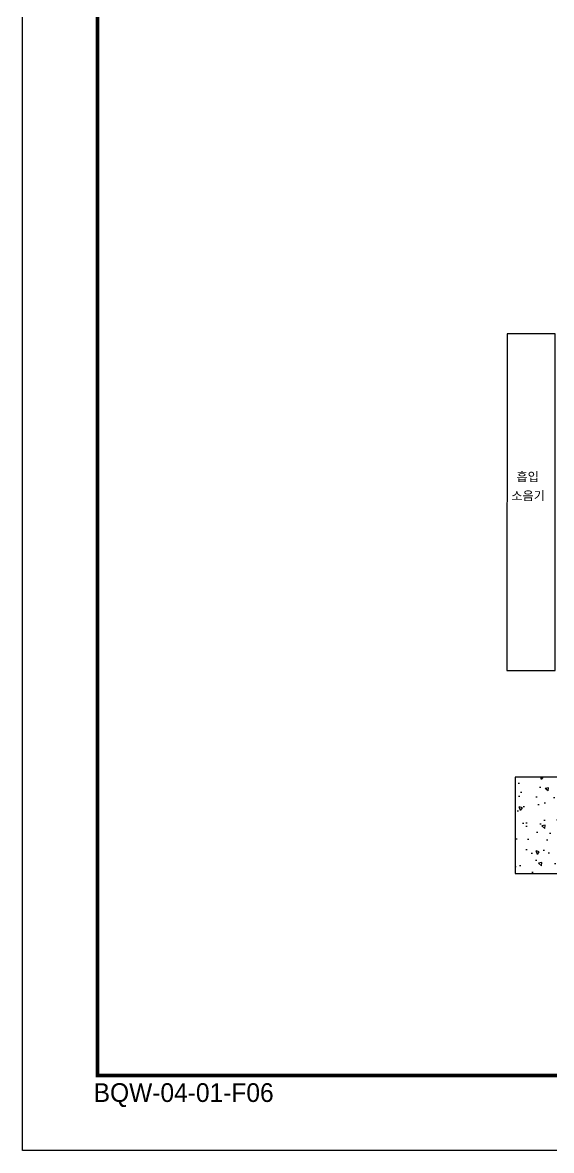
# Model space of a CAD drawing. Header units: millimetres. Extents: x 2760 to 22374, y 2628 to 16497.
# Drawn here: x 2760 to 6053, y 2628 to 9654 of the extents above; entities that cross this region are included whole.
import ezdxf
from ezdxf.enums import TextEntityAlignment as Align

# ---------------------------------------------------------------- set-up
doc = ezdxf.new("R2010")
doc.units = ezdxf.units.MM
doc.layers.get('DEFPOINTS').update_dxf_attribs({"color": 140})
for name, color, linetype in [('2.위생-급수', 5, 'Continuous'), ('냉각탑_form', 1, 'Continuous'), ('냉각탑_text', 3, 'Continuous')]:
    doc.layers.add(name, color=color, linetype=linetype)
doc.styles.add('돋움', font='Dotum.ttf', dxfattribs={"width": 0.8})

# ---------------------------------------------------------------- blocks, each defined once
blk = doc.blocks.new('냉각탑form')
at = {"layer": 'DEFPOINTS'}
blk.add_lwpolyline([(0, 297.07), (420.1, 297.07), (420.1, 0), (0, 0)], close=True, dxfattribs=at)
at = {"layer": '냉각탑_form', "const_width": 0.5}
blk.add_lwpolyline([(10, 287.07), (10, 10), (410.1, 10), (410.1, 287.07)], close=True, dxfattribs=at)
at = {"layer": '냉각탑_form', "style": '돋움'}
blk.add_text('BQW-04-01-F06', height=2.5006, dxfattribs=at).set_placement((9.48, 6.47))

msp = doc.modelspace()

# ---------------------------------------------------------------- hatches: boundary and pattern name
h = msp.add_hatch()
h.set_pattern_fill('AR-CONC', color=8, scale=1.28, angle=90)
h.set_pattern_definition([(140, (-15019.24, 6261.12), (20.402, 233.1964), [24.384, -268.224]), (85, (-15019.24, 6261.12), (-244.5528, -45.1116), [19.5072, -214.58]), (190.4514, (-15017.54, 6280.56), (-224.1507, 188.0848), [20.7232, -227.9555]), (136.1842, (-15084.26, 6261.12), (53.8142, 346.9812), [36.576, -402.336]), (186.6356, (-15079.78, 6290.04), (-316.7054, 303.8773), [31.085, -341.9336]), (81.1842, (-15084.26, 6261.12), (-316.7054, 303.8773), [29.2608, -321.8685]), (111, (-15068, 6293.64), (130.8995, 194.0664), [24.384, -268.224]), (56, (-15068, 6293.64), (-235.7606, 79.1066), [19.5072, -214.5792]), (161.4514, (-15057.1, 6309.8), (-104.8611, 273.173), [20.7232, -227.9551]), (127.5, (-15019.24, 6261.125), (-108.23045, 3.9534), [0, -211.97824, 0, -217.8304, 0, -215.392]), (97.5, (-15019.24, 6261.12), (-128.23114, 85.52917), [0, -124.19584, 0, -207.10144, 0, -82.0928]), (57.5, (-15019.24, 6188.62), (7.3328, 173.55596), [0, -81.28, 0, -253.5936, 0, -336.4992]), (47.5, (-15019.24, 6156.11), (-32.5459, 189.60535), [0, -105.664, 0, -168.4122, 0, -238.9632])])
h.paths.add_polyline_path([(5826.136, 4953.687), (5826.136, 4353.687), (10926.136, 4353.687), (10926.136, 4953.687)])

# ---------------------------------------------------------------- linework, layer by layer
at = {"color": 8}
msp.add_lwpolyline([(5826.136, 4953.687), (5826.136, 4353.687), (10926.136, 4353.687), (10926.136, 4953.687)], close=True, dxfattribs=at)
at = {"layer": '2.위생-급수', "color": 4}
msp.add_lwpolyline([(6076.145, 7715.689), (5776.145, 7715.689), (5774.872, 5617.716), (6074.872, 5617.716)], close=True, dxfattribs=at)

# ---------------------------------------------------------------- block references
at = {"layer": '냉각탑_form', "xscale": 46.6879607252911, "yscale": 46.6879607252911, "zscale": 46.6879607252911}
msp.add_blockref('냉각탑form', (2760.466, 2627.731), dxfattribs=at)

# ---------------------------------------------------------------- texts
at = {"layer": '냉각탑_text', "style": '돋움'}
for s, p in [('흡입', (5904.423, 6824.798)), ('소음기', (5907.472, 6706.507))]:
    msp.add_text(s, height=55.6567, dxfattribs=at).set_placement(p, align=Align.MIDDLE_CENTER)

doc.saveas('drawing.dxf')
